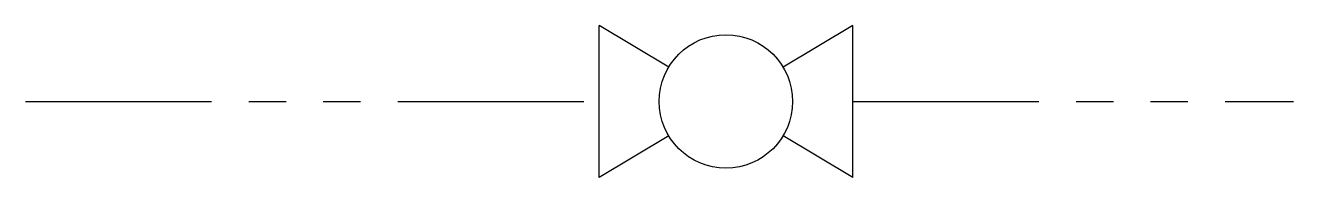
# Model space of a CAD drawing. Extents: x -20769.5 to -20705.6, y -11692.2 to -11684.6.
import ezdxf

# ---------------------------------------------------------------- set-up
doc = ezdxf.new("R2010")
doc.units = 0
doc.header["$MEASUREMENT"] = 0
doc.linetypes.add('PHANTOM2', pattern=[1.25, 0.625, -0.125, 0.125, -0.125, 0.125, -0.125])
doc.layers.get('0').update_dxf_attribs({"color": 3, "linetype": 'CONTINUOUS'})

msp = doc.modelspace()

# ---------------------------------------------------------------- linework, layer by layer
at = {"color": 2}
for p, q in [((-20737.065, -11686.68), (-20740.568, -11684.578)), ((-20740.568, -11692.237), (-20740.568, -11684.578)), ((-20727.803, -11684.578), (-20731.306, -11686.68)), ((-20727.803, -11692.237), (-20727.803, -11684.578)), ((-20737.065, -11690.135), (-20740.568, -11692.237)), ((-20727.803, -11692.237), (-20731.306, -11690.135))]:
    msp.add_line(p, q, dxfattribs=at)
at = {"color": 1, "linetype": 'PHANTOM2', "ltscale": 15}
for p, q in [((-20769.46, -11688.407), (-20740.568, -11688.407)), ((-20727.803, -11688.407), (-20705.6, -11688.407))]:
    msp.add_line(p, q, dxfattribs=at)
at = {"color": 2}
msp.add_circle((-20734.186, -11688.407), 3.358, dxfattribs=at)

doc.saveas('drawing.dxf')
